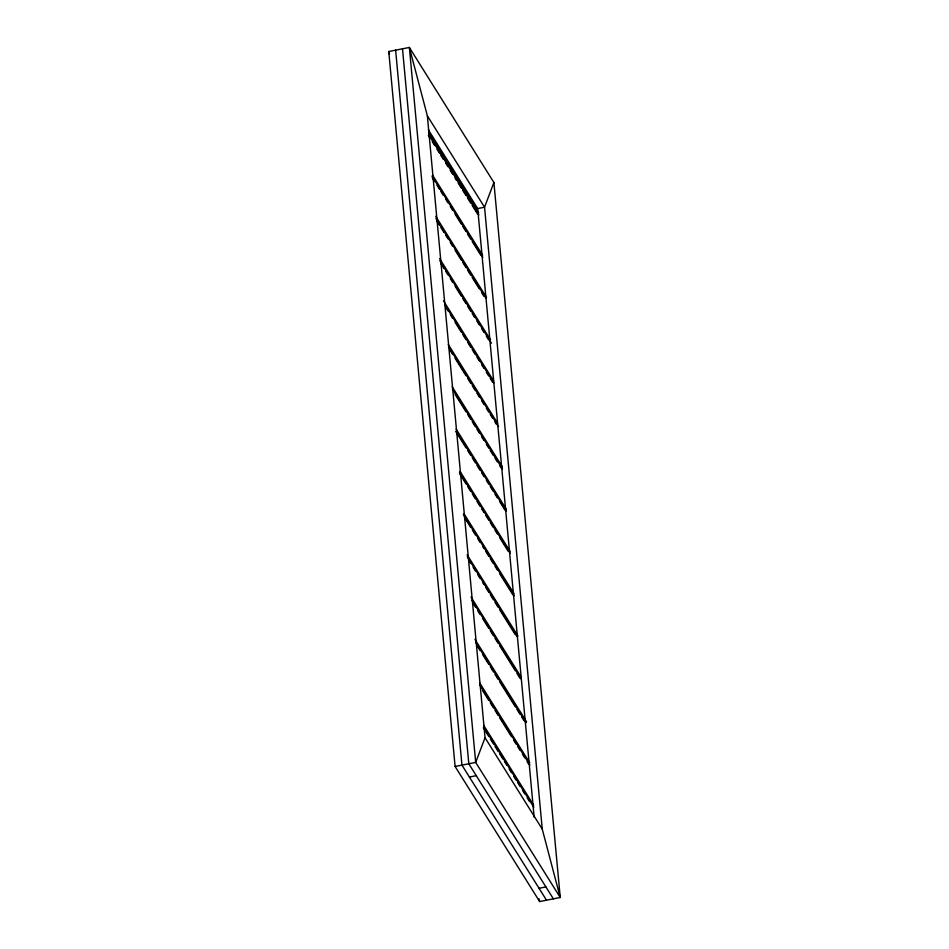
<?xml version="1.0" encoding="UTF-8"?>
<svg xmlns="http://www.w3.org/2000/svg" width="949" height="949" viewBox="0 0 949 949"><rect width="100%" height="100%" fill="white"/><g stroke="black" fill="none" stroke-linecap="round" stroke-linejoin="round"><path stroke-width="1.42" d="M493.907 182.528L484.548 207.214L542.247 829.106L560.242 897.493L539.637 901.55L455.093 766.472L388.758 51.507L409.363 47.45L493.907 182.528L560.242 897.493L475.686 762.415L409.363 47.45L427.358 115.837L485.046 737.729L475.686 762.415L455.093 766.472M428.331 129.705L477.691 208.566L484.548 207.214L427.358 115.837M469.411 777.029L476.279 775.677M539.044 888.276L545.912 886.924M428.651 132.931L478.723 212.92M428.841 135.043L478.913 215.043M428.39 135.458L429.956 137.961M432.293 141.709L434.642 145.458M436.991 149.207L439.34 152.967M440.905 155.458L443.254 159.207M445.603 162.955L447.94 166.716M450.289 170.464L452.637 174.213M454.986 177.961L456.552 180.464M458.118 182.955L461.25 187.961M462.804 190.464L465.935 195.458M467.501 197.961L470.633 202.956M472.199 205.458L477.679 214.213M432.578 175.233L482.65 255.234M431.985 176.099L482.839 257.345M432.305 177.771L434.654 181.52M437.003 185.269L439.351 189.017M440.917 191.52L443.266 195.269M445.615 199.017L447.952 202.766M450.301 206.514L452.649 210.263M454.998 214.011L461.261 224.011M462.827 226.514L465.947 231.509M467.513 234.012L470.645 239.018M472.211 241.509L480.811 255.257M435.721 216.289L486.564 297.535M435.911 218.4L485.983 298.401M437.014 221.319L439.363 225.067M440.929 227.57L444.061 232.576M445.627 235.067L447.975 238.828M450.312 242.576L452.661 246.325M455.01 250.073L461.273 260.073M462.839 262.565L465.959 267.571M467.525 270.074L470.657 275.068M472.222 277.571L479.269 288.816M481.606 292.565L483.954 296.313M439.636 258.591L490.491 339.837M439.838 260.714L491.475 343.206M440.941 263.632L444.073 268.626M445.639 271.129L447.987 274.878M450.336 278.626L452.673 282.375M455.022 286.123L461.285 296.124M462.851 298.627L465.983 303.621M467.537 306.124L470.668 311.13M472.234 313.621L474.583 317.369M476.932 321.13L479.281 324.878M481.629 328.627L483.966 332.375M486.315 336.124L488.664 339.872M443.563 300.904L493.634 380.893M444.547 304.261L493.836 383.016M445.65 307.179L447.999 310.928M450.348 314.688L452.685 318.437M455.034 322.186L461.297 332.186M462.863 334.677L465.995 339.683M467.56 342.186L470.68 347.18M472.246 349.683L475.378 354.677M476.944 357.18L479.292 360.928M481.641 364.677L483.99 368.426M486.327 372.174L488.676 375.934M490.242 378.426L492.59 382.174M448.272 344.451L497.561 423.207M448.474 346.575L498.545 426.564M450.36 350.739L452.709 354.487M455.046 358.236L466.006 375.733M467.572 378.236L470.692 383.242M472.258 385.733L475.39 390.739M476.956 393.242L479.304 396.99M481.653 400.739L484.002 404.488M486.339 408.236L488.688 411.985M490.253 414.488L492.602 418.236M494.951 421.985L496.517 424.488M452.199 386.765L502.27 466.754M452.388 388.876L502.46 468.877M455.057 394.298L466.018 411.795M467.584 414.298L470.704 419.292M472.27 421.795L475.402 426.789M476.967 429.292L479.316 433.041M481.665 436.789L484.014 440.538M486.363 444.286L488.699 448.035M490.265 450.538L493.397 455.544M494.963 458.035L497.312 461.795M499.66 465.544L501.226 468.035M456.125 429.067L506.197 509.055M456.315 431.178L506.386 511.179M455.852 431.605L466.03 447.845M467.596 450.348L470.728 455.354M472.282 457.845L475.413 462.851M476.979 465.342L480.111 470.348M481.677 472.851L484.026 476.6M486.374 480.348L488.711 484.097M490.277 486.6L493.409 491.594M494.975 494.097L497.323 497.845M499.672 501.594L505.141 510.348M460.051 471.368L510.111 551.369M459.458 472.234L510.313 553.481M459.779 473.907L466.042 483.907M467.608 486.41L470.74 491.404M472.305 493.907L475.425 498.901M476.991 501.404L480.123 506.398M481.689 508.901L484.037 512.65M485.603 515.153L488.735 520.147M490.289 522.65L493.421 527.656M494.987 530.147L497.335 533.896M499.684 537.656L508.284 551.405M463.966 513.682L514.038 593.671M463.385 514.548L514.239 595.782M464.488 517.466L470.751 527.454M472.317 529.957L475.437 534.963M477.786 538.712L480.135 542.46M482.483 546.209L484.049 548.712M485.615 551.203L488.747 556.209M490.313 558.712L493.433 563.706M494.998 566.209L497.347 569.958M499.696 573.706L512.994 594.952M467.11 554.738L517.964 635.972M467.311 556.849L517.383 636.838M469.197 561.013L470.763 563.516M473.112 567.265L475.461 571.013M477.798 574.762L480.147 578.51M482.495 582.259L484.061 584.762M485.627 587.265L488.759 592.259M490.325 594.762L493.444 599.768M495.01 602.259L498.142 607.265M499.708 609.768L515.354 634.762M471.036 597.04L521.108 677.028M472.021 600.409L521.309 679.152M473.124 603.315L475.473 607.075M477.81 610.824L480.158 614.572M482.507 618.321L488.771 628.321M490.336 630.824L493.456 635.818M495.022 638.321L498.154 643.315M499.72 645.818L515.366 670.813M516.932 673.316L520.064 678.321M474.963 639.341L526.6 721.833M475.935 642.71L526.007 722.699M477.833 646.874L480.17 650.623M482.519 654.371L488.782 664.371M490.348 666.874L493.48 671.88M495.034 674.371L498.166 679.377M499.732 681.868L515.378 706.875M516.944 709.378L520.076 714.372M521.642 716.875L523.99 720.623M479.672 682.9L529.744 762.889M479.862 685.012L529.933 765.013M482.531 690.433L488.794 700.433M490.36 702.936L493.492 707.93M495.058 710.433L498.178 715.427M499.743 717.93L511.487 736.673M513.824 740.434L516.173 744.182M517.739 746.673L520.088 750.422M522.436 754.182L524.785 757.931M527.134 761.679L528.688 764.182M483.599 725.202L533.658 805.203M483.788 727.314L533.86 807.314M483.326 727.741L488.806 736.483M490.372 738.986L493.504 743.98M495.07 746.483L498.189 751.489M499.755 753.981L502.887 758.986M504.453 761.489L506.802 765.238M509.15 768.987L511.499 772.735M513.836 776.484L516.185 780.232M517.751 782.735L520.099 786.484M522.448 790.232L524.797 793.981M527.146 797.729L529.483 801.478M485.046 737.729L542.247 829.106M553.374 898.845L468.818 763.767L402.495 48.802M546.505 900.198L461.949 765.119L395.626 50.155M388.758 51.507L389.517 54.354M538.89 898.703L539.637 901.55M477.691 208.566L534.145 817.196"/></g></svg>
